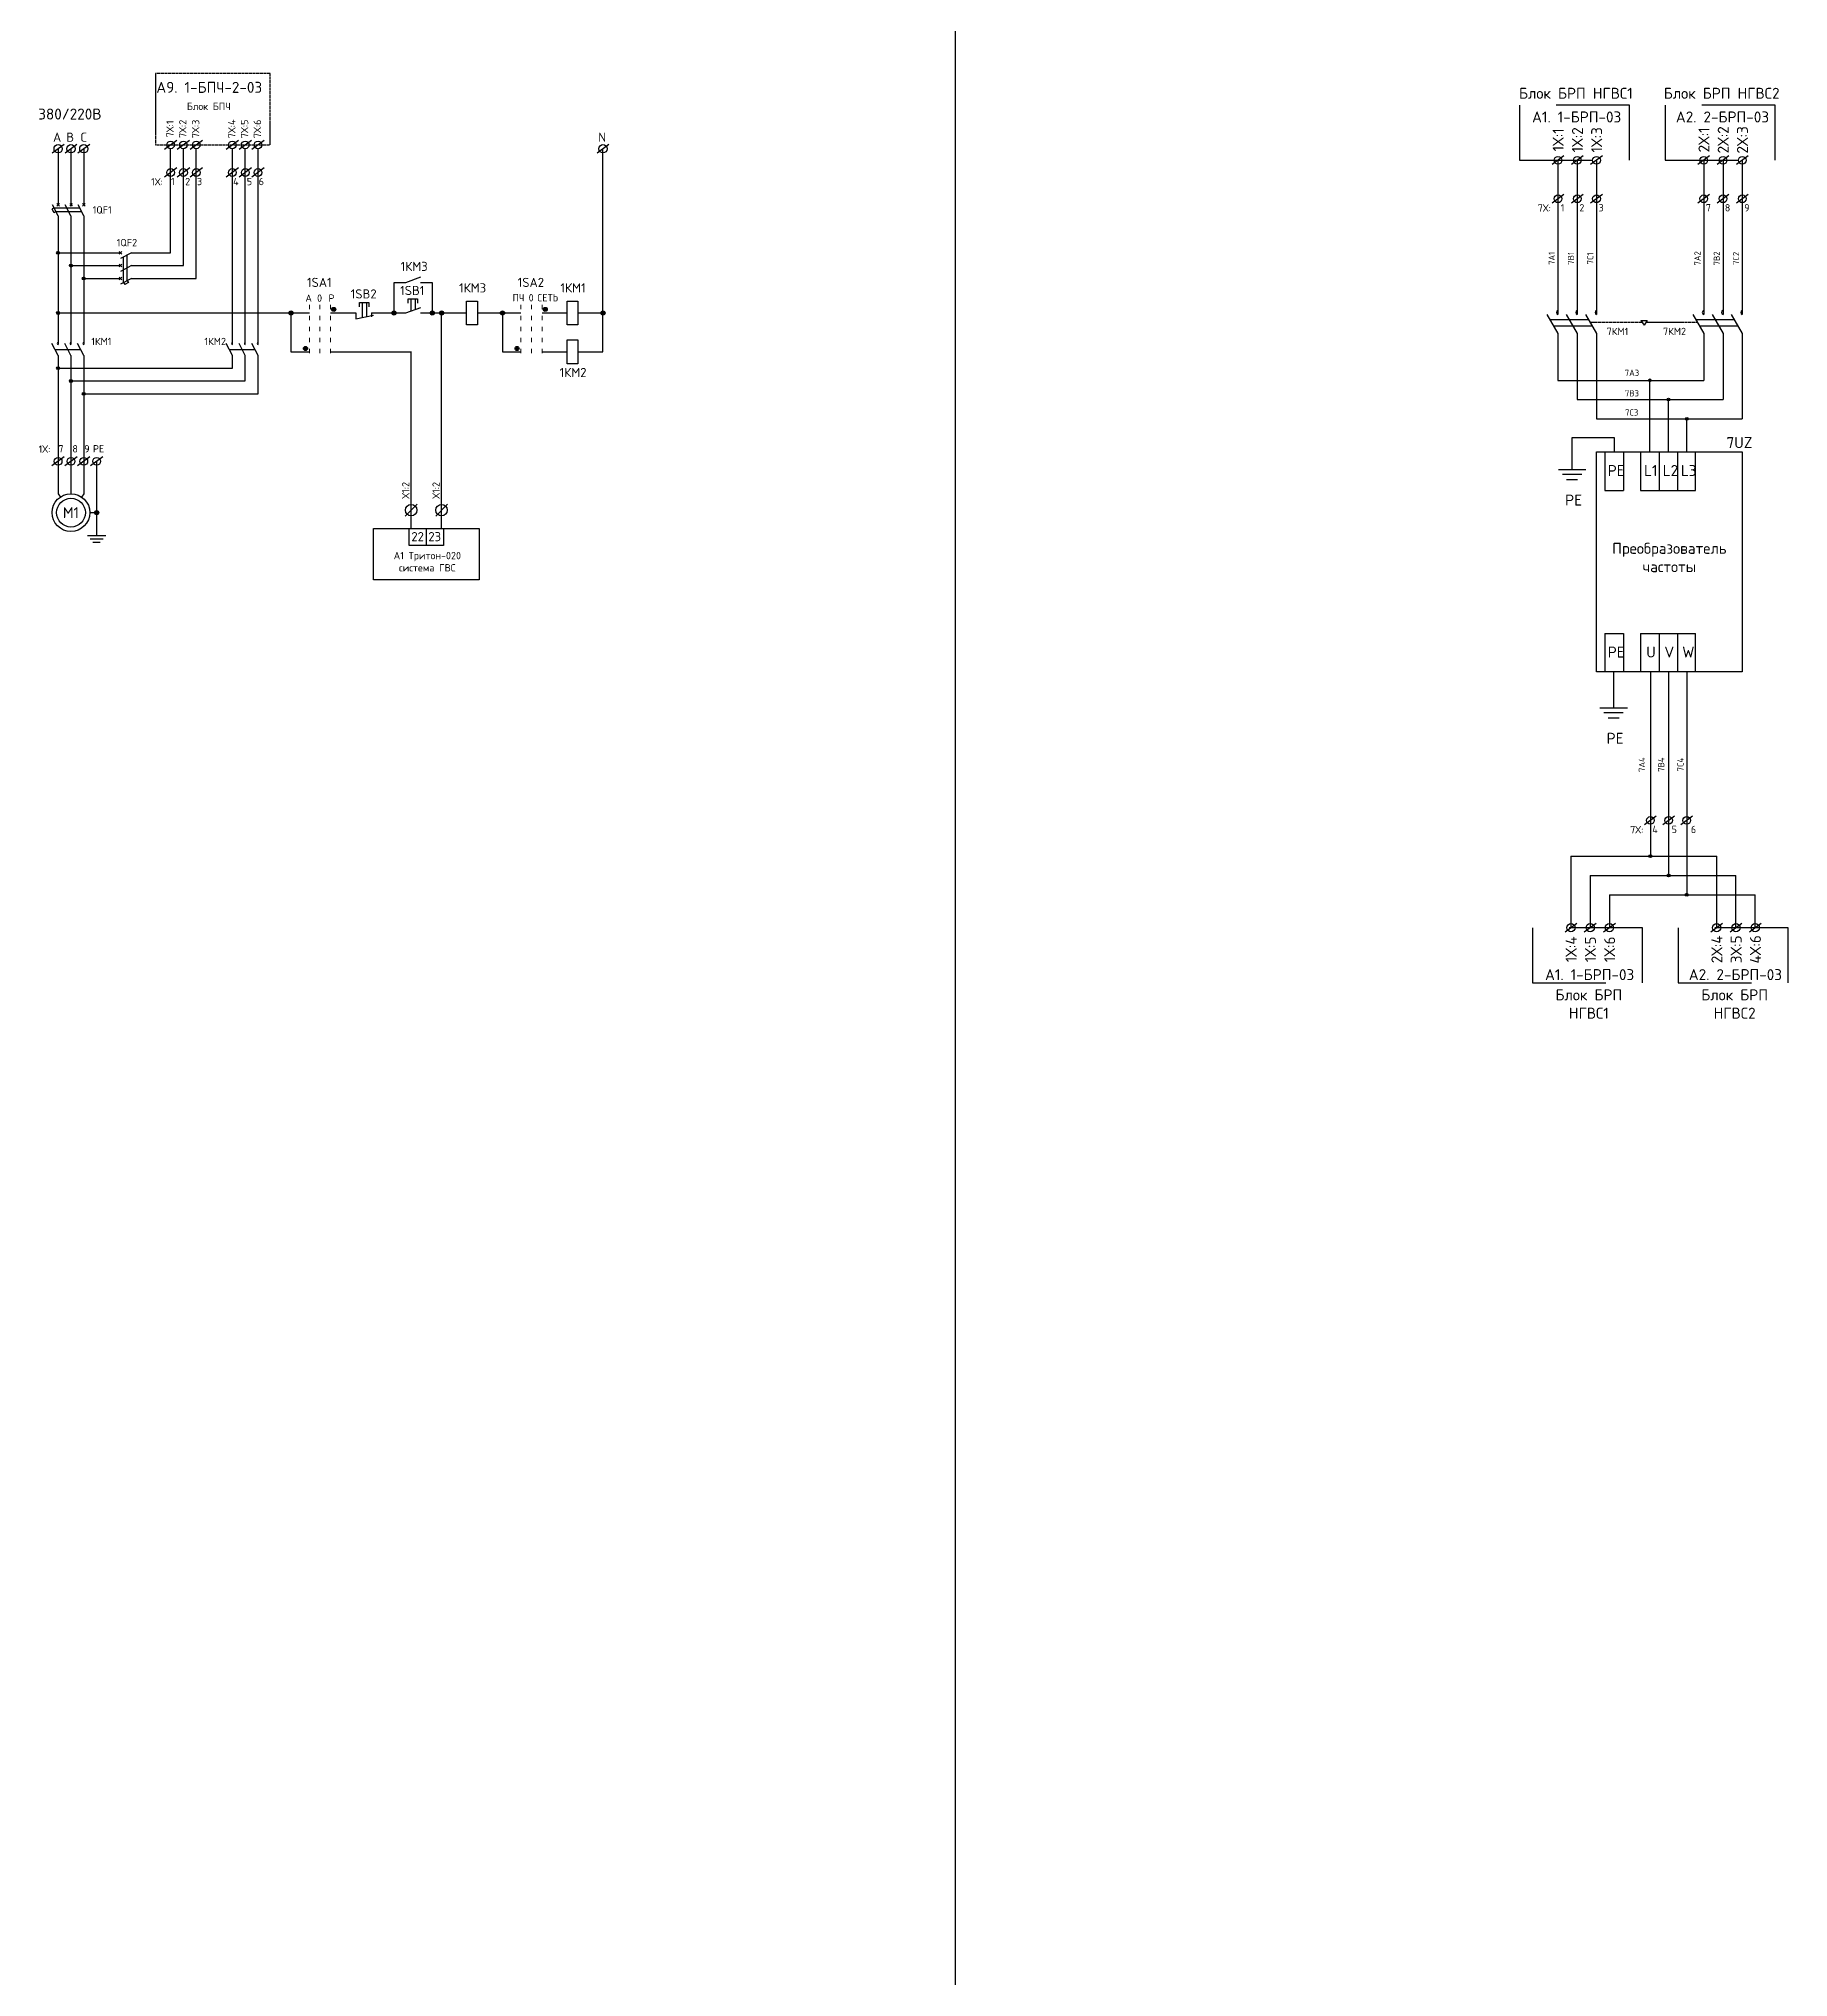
# Model space of a CAD drawing. Header units: millimetres. Extents: x 1606 to 7674, y 609 to 4159.
# Drawn here: x 7197 to 7674, y 2257 to 2785 of the extents above; entities that cross this region are included whole.
import ezdxf

# ---------------------------------------------------------------- set-up
doc = ezdxf.new("R2010")
doc.units = ezdxf.units.MM
for name, pattern in [('ACAD_ISO03W100', [30, 12, -18]), ('DASHED2', [0.375, 0.25, -0.125]), ('K5LT_BASIC', [0]), ('K5LT_DASHED', [6, 4, -2])]:
    doc.linetypes.add(name, pattern=pattern)
doc.layers.add('24VDC', color=7, linetype='Continuous')
doc.layers.add('Штамп', color=7, linetype='Continuous')

msp = doc.modelspace()

# ---------------------------------------------------------------- hatches: boundary and pattern name
h = msp.add_hatch(color=7)
h.dxf.hatch_style = 1
h.paths.add_polyline_path([(7276.69209, 2711.54049, 1), (7277.80895, 2711.54049, 1)])
h = msp.add_hatch(color=7)
h.dxf.hatch_style = 1
h.paths.add_polyline_path([(7334.37454, 2711.54049, 1), (7335.49139, 2711.54049, 1)])
h = msp.add_hatch(color=7)
h.dxf.hatch_style = 1
h.paths.add_polyline_path([(7265.04117, 2710.56652, 1), (7266.15802, 2710.56652, 1)])
h = msp.add_hatch(color=7)
h.dxf.hatch_style = 1
h.paths.add_polyline_path([(7293.13702, 2710.56652, 1), (7294.25388, 2710.56652, 1)])
h = msp.add_hatch(color=7)
h.dxf.hatch_style = 1
h.paths.add_polyline_path([(7303.57162, 2710.56652, 1), (7304.68847, 2710.56652, 1)])
h = msp.add_hatch(color=7)
h.dxf.hatch_style = 1
h.paths.add_polyline_path([(7306.10293, 2710.56652, 1), (7307.21979, 2710.56652, 1)])
h = msp.add_hatch(color=7)
h.dxf.hatch_style = 1
h.paths.add_polyline_path([(7322.72361, 2710.56652, 1), (7323.84047, 2710.56652, 1)])
h = msp.add_hatch(color=7)
h.dxf.hatch_style = 1
h.paths.add_polyline_path([(7350.11357, 2710.56652, 1), (7351.23043, 2710.56652, 1)])
h = msp.add_hatch(color=7)
h.dxf.hatch_style = 1
h.paths.add_polyline_path([(7269.00623, 2700.88756, 1), (7270.12309, 2700.88756, 1)])
h = msp.add_hatch(color=7)
h.dxf.hatch_style = 1
h.paths.add_polyline_path([(7326.68867, 2700.88756, 1), (7327.80553, 2700.88756, 1)])
at = {"layer": 'Штамп', "lineweight": 25}
for points in [[(7201.70182, 2726.98798, 1), (7202.50182, 2726.98798, 1)], [(7205.20182, 2723.48798, 1), (7206.00182, 2723.48798, 1)], [(7208.70182, 2719.98798, 1), (7209.50182, 2719.98798, 1)], [(7201.70182, 2710.56652, 1), (7202.50182, 2710.56652, 1)], [(7201.70182, 2695.52328, 1), (7202.50182, 2695.52328, 1)], [(7205.20182, 2692.02328, 1), (7206.00182, 2692.02328, 1)], [(7208.70182, 2688.52328, 1), (7209.50182, 2688.52328, 1)], [(7635.8981, 2562.4544, 1), (7636.6981, 2562.4544, 1)], [(7640.8481, 2557.2044, 1), (7641.6481, 2557.2044, 1)], [(7645.7981, 2551.9544, 1), (7646.5981, 2551.9544, 1)]]:
    msp.add_hatch(color=256, dxfattribs=at).paths.add_polyline_path(points)
at = {"layer": 'Штамп', "lineweight": 25, "ltscale": 100}
h = msp.add_hatch(color=256, dxfattribs=at)
h.paths.add_polyline_path([(7636.5231, 2692.2044, 1), (7635.7731, 2692.2044)])
h.paths.add_polyline_path([(7636.1481, 2692.2044), (7636.1481, 2691.8294, 0.414213562), (7636.5231, 2692.2044)])
h.paths.add_polyline_path([(7635.7731, 2692.2044, 0.414213562), (7636.1481, 2691.8294), (7636.1481, 2692.2044)])
h = msp.add_hatch(color=256, dxfattribs=at)
h.paths.add_polyline_path([(7640.8731, 2686.9544), (7641.6231, 2686.9544, 1)])
h.paths.add_polyline_path([(7641.6231, 2686.9544), (7641.2481, 2686.9544), (7641.2481, 2686.5794, 0.414213562)])
h.paths.add_polyline_path([(7641.2481, 2686.9544), (7640.8731, 2686.9544, 0.414213562), (7641.2481, 2686.5794)])
h = msp.add_hatch(color=256, dxfattribs=at)
h.paths.add_polyline_path([(7645.8231, 2681.7044), (7646.5731, 2681.7044, 1)])
h.paths.add_polyline_path([(7646.5731, 2681.7044), (7646.1981, 2681.7044), (7646.1981, 2681.3294, 0.414213562)])
h.paths.add_polyline_path([(7646.1981, 2681.7044), (7645.8231, 2681.7044, 0.414213562), (7646.1981, 2681.3294)])
h = msp.add_hatch(color=256, dxfattribs=at)
h.dxf.hatch_style = 1
h.paths.add_polyline_path([(7213.17585, 2656.12771, 0.414213562), (7212.60182, 2656.70173), (7212.60182, 2655.55369, 0.414213562)])
h.paths.add_polyline_path([(7212.60182, 2656.70173, 0.414213562), (7212.0278, 2656.12771), (7212.60182, 2656.12771)])
h.paths.add_polyline_path([(7212.60182, 2656.12771), (7212.0278, 2656.12771, 0.414213562), (7212.60182, 2655.55369)])

# ---------------------------------------------------------------- linework, layer by layer
at = {"color": 1}
for p, q in [((7293.69545, 2710.56652), (7293.69545, 2718.92449)), ((7293.69545, 2718.92449), (7296.89219, 2718.92449)), ((7296.89219, 2718.92449), (7301.00204, 2720.42459)), ((7300.89592, 2718.92449), (7304.13005, 2718.92449)), ((7304.13005, 2718.92449), (7304.13005, 2710.56652)), ((7284.32375, 2712.26501), (7284.32375, 2713.45974)), ((7284.32375, 2713.45974), (7286.84459, 2713.45974)), ((7284.99946, 2713.45974), (7284.99946, 2709.34701)), ((7286.16887, 2713.45974), (7286.16887, 2709.57581)), ((7286.84459, 2713.45974), (7286.84459, 2712.26501)), ((7296.89219, 2710.56652), (7301.00204, 2712.06662)), ((7297.58054, 2713.2044), (7297.58054, 2714.39914)), ((7297.58054, 2714.39914), (7300.10138, 2714.39914)), ((7298.25625, 2714.39914), (7298.25625, 2711.0644)), ((7299.42567, 2714.39914), (7299.42567, 2711.49124)), ((7300.10138, 2714.39914), (7300.10138, 2713.2044)), ((7265.59959, 2710.56652), (7265.59959, 2700.01089)), ((7276.36887, 2710.56652), (7283.25555, 2710.56652)), ((7283.25555, 2710.56652), (7283.25555, 2709.00582)), ((7283.25555, 2709.00582), (7288.13204, 2709.95991)), ((7287.51879, 2710.56652), (7287.51879, 2709.53702)), ((7287.51879, 2710.56652), (7296.89219, 2710.56652)), ((7300.89592, 2710.56652), (7306.66136, 2710.56652)), ((7306.66136, 2710.56652), (7313.49304, 2710.56652)), ((7316.45036, 2710.56652), (7328.30336, 2710.56652)), ((7323.28204, 2710.56652), (7323.28204, 2700.01089)), ((7334.05132, 2710.56652), (7340.883, 2710.56652)), ((7343.84032, 2710.56652), (7350.672, 2710.56652)), ((7265.59959, 2700.01089), (7270.62091, 2700.01089)), ((7276.36887, 2700.01089), (7298.37197, 2699.9743)), ((7323.28204, 2700.01089), (7328.30336, 2700.01089)), ((7334.05132, 2700.01089), (7340.883, 2700.01089)), ((7343.84032, 2700.01089), (7350.672, 2700.01089)), ((7299.98802, 2658.4201), (7296.76745, 2655.19952)), ((7308.27741, 2658.42586), (7305.05683, 2655.20528)), ((7302.51667, 2647.15419), (7302.51667, 2651.79525))]:
    msp.add_line(p, q, dxfattribs=at)
at = {"color": 7, "linetype": 'ACAD_ISO03W100', "lineweight": 15, "ltscale": 0.1}
for p, q in [((7270.62091, 2712.775), (7270.62091, 2698.92786)), ((7273.49489, 2712.775), (7273.49489, 2698.92786)), ((7276.36887, 2712.775), (7276.36887, 2698.92786)), ((7328.30336, 2712.775), (7328.30336, 2698.92786)), ((7331.17734, 2712.775), (7331.17734, 2698.92786)), ((7334.05132, 2712.775), (7334.05132, 2698.92786))]:
    msp.add_line(p, q, dxfattribs=at)
at = {"color": 1}
for points in [[(7313.49304, 2713.83316), (7316.45036, 2713.83316), (7316.45036, 2707.29989), (7313.49304, 2707.29989)], [(7340.883, 2713.83316), (7343.84032, 2713.83316), (7343.84032, 2707.29989), (7340.883, 2707.29989)], [(7340.883, 2703.27753), (7343.84032, 2703.27753), (7343.84032, 2696.74426), (7340.883, 2696.74426)], [(7288.09067, 2651.79525), (7316.94266, 2651.79525), (7316.94266, 2637.77079), (7288.09067, 2637.77079)], [(7297.85982, 2651.79525), (7307.17351, 2651.79525), (7307.17351, 2647.15419), (7297.85982, 2647.15419)]]:
    msp.add_lwpolyline(points, close=True, dxfattribs=at)
at = {"color": 7}
for centre in [(7277.25052, 2711.54049), (7334.93296, 2711.54049), (7265.59959, 2710.56652), (7293.69545, 2710.56652), (7304.13005, 2710.56652), (7306.66136, 2710.56652), (7323.28204, 2710.56652), (7350.672, 2710.56652), (7269.56466, 2700.88756), (7327.2471, 2700.88756)]:
    msp.add_circle(centre, 0.55843, dxfattribs=at)
at = {"color": 1}
for centre in [(7298.37197, 2656.79829), (7306.66136, 2656.80405)]:
    msp.add_circle(centre, 1.55377, dxfattribs=at)
at = {"layer": '24VDC'}
for p, q in [((7350.672, 2700.01089), (7350.672, 2755.33798)), ((7202.10182, 2710.56652), (7270.62091, 2710.56652)), ((7201.25264, 2700.61298), (7208.25264, 2700.61298)), ((7248.78737, 2700.61298), (7255.78737, 2700.61298)), ((7614.95393, 2667.89951), (7614.95393, 2676.62725)), ((7614.95393, 2676.62725), (7626.40048, 2676.62725)), ((7626.40048, 2676.62725), (7626.40048, 2672.7044))]:
    msp.add_line(p, q, dxfattribs=at)
at = {"layer": '24VDC', "color": 1}
for p, q in [((7306.66136, 2651.79525), (7306.66136, 2710.56652)), ((7298.37197, 2651.79525), (7298.37197, 2700.02468))]:
    msp.add_line(p, q, dxfattribs=at)
at = {"layer": '24VDC', "color": 4, "ltscale": 2}
msp.add_lwpolyline([(3093.50136, 4159.07542), (7446.68843, 4159.07542), (7446.68843, 608.90193), (3093.50136, 608.90193)], close=True, dxfattribs=at)
at = {"layer": '24VDC'}
for centre in [(7202.10182, 2702.23798), (7205.60182, 2702.23798), (7209.10182, 2702.23798), (7249.63655, 2702.23798), (7253.13655, 2702.23798), (7256.63655, 2702.23798)]:
    msp.add_arc(centre, 0.25, 90, 270, dxfattribs=at)
at = {"layer": 'Штамп', "linetype": 'DASHED2', "lineweight": 25, "ltscale": 0.25}
for p, q in [((7259.96382, 2775.82513), (7228.68516, 2775.82513)), ((7228.68516, 2775.82513), (7228.68516, 2756.38798)), ((7259.96382, 2756.38798), (7259.96382, 2775.82513)), ((7228.68516, 2756.38798), (7259.96382, 2756.38798))]:
    msp.add_line(p, q, dxfattribs=at)
at = {"layer": 'Штамп', "linetype": 'K5LT_DASHED', "lineweight": 25, "ltscale": 5}
for p, q in [((7630.5981, 2767.2044), (7600.5981, 2767.2044)), ((7600.5981, 2767.2044), (7600.5981, 2752.2044)), ((7630.5981, 2752.2044), (7630.5981, 2767.2044)), ((7670.3481, 2767.2044), (7640.3481, 2767.2044)), ((7640.3481, 2767.2044), (7640.3481, 2752.2044)), ((7670.3481, 2752.2044), (7670.3481, 2767.2044)), ((7600.5981, 2752.2044), (7630.5981, 2752.2044)), ((7640.3481, 2752.2044), (7670.3481, 2752.2044)), ((7634.13154, 2542.9544), (7604.13154, 2542.9544)), ((7604.13154, 2542.9544), (7604.13154, 2527.9544)), ((7634.13154, 2527.9544), (7634.13154, 2542.9544)), ((7673.88154, 2542.9544), (7643.88154, 2542.9544)), ((7643.88154, 2542.9544), (7643.88154, 2527.9544)), ((7673.88154, 2527.9544), (7673.88154, 2542.9544)), ((7604.13154, 2527.9544), (7634.13154, 2527.9544)), ((7643.88154, 2527.9544), (7673.88154, 2527.9544))]:
    msp.add_line(p, q, dxfattribs=at)
at = {"layer": 'Штамп', "lineweight": 25}
for p, q in [((7203.70482, 2756.52523), (7200.49882, 2754.15073)), ((7207.20482, 2756.52523), (7203.99882, 2754.15073)), ((7210.70482, 2756.52523), (7207.49882, 2754.15073)), ((7352.275, 2756.52523), (7349.069, 2754.15073)), ((7616.23454, 2544.14166), (7613.02854, 2541.76715)), ((7621.48454, 2544.14166), (7618.27854, 2541.76715)), ((7626.73454, 2544.14166), (7623.52854, 2541.76715)), ((7655.98454, 2544.14166), (7652.77854, 2541.76715)), ((7661.23454, 2544.14166), (7658.02854, 2541.76715)), ((7666.48454, 2544.14166), (7663.27854, 2541.76715))]:
    msp.add_line(p, q, dxfattribs=at)
at = {"layer": 'Штамп', "lineweight": 25, "ltscale": 100}
for p, q in [((7202.10182, 2755.33798), (7202.10182, 2740.03926)), ((7205.60182, 2755.33798), (7205.60182, 2740.03926)), ((7209.10182, 2755.33798), (7209.10182, 2740.03926)), ((7232.78757, 2726.98798), (7232.78757, 2755.33829)), ((7236.28757, 2723.48798), (7236.28757, 2755.33798)), ((7239.78757, 2719.98798), (7239.78757, 2755.33798)), ((7249.63655, 2701.98798), (7249.63655, 2755.33798)), ((7253.13655, 2701.98798), (7253.13655, 2755.33798)), ((7256.63655, 2701.98798), (7256.63655, 2755.33798)), ((7611.0981, 2752.2044), (7611.0981, 2710.13172)), ((7616.3481, 2752.2044), (7616.3481, 2710.13172)), ((7621.5981, 2752.2044), (7621.5981, 2710.13172)), ((7650.8481, 2752.2044), (7650.8481, 2710.13172)), ((7656.0981, 2752.2044), (7656.0981, 2710.13172)), ((7661.3481, 2752.2044), (7661.3481, 2710.13172)), ((7200.96865, 2739.20769), (7200.48064, 2738.8612)), ((7200.99848, 2737.87025), (7200.48064, 2738.8612)), ((7202.10182, 2737.03926), (7200.5341, 2740.03926)), ((7200.96865, 2739.20769), (7207.96865, 2739.20769)), ((7201.4865, 2738.21674), (7200.99848, 2737.87025)), ((7201.4865, 2738.21674), (7208.4865, 2738.21674)), ((7201.74827, 2740.39281), (7202.45538, 2739.68571)), ((7202.45538, 2740.39281), (7201.74827, 2739.68571)), ((7205.60182, 2737.03926), (7204.0341, 2740.03926)), ((7205.24827, 2740.39281), (7205.95538, 2739.68571)), ((7205.95538, 2740.39281), (7205.24827, 2739.68571)), ((7209.10182, 2737.03926), (7207.5341, 2740.03926)), ((7208.74827, 2740.39281), (7209.45538, 2739.68571)), ((7209.45538, 2740.39281), (7208.74827, 2739.68571)), ((7202.10182, 2737.03926), (7202.10182, 2701.98798)), ((7205.60182, 2737.03926), (7205.60182, 2701.98798)), ((7209.10182, 2737.03926), (7209.10182, 2701.98798)), ((7218.74827, 2726.63442), (7219.45538, 2727.34153)), ((7218.74827, 2727.34153), (7219.45538, 2726.63442)), ((7202.10182, 2726.98798), (7219.10182, 2726.98798)), ((7205.60182, 2723.48798), (7219.10182, 2723.48798)), ((7218.74827, 2723.13442), (7219.45538, 2723.84153)), ((7218.74827, 2723.84153), (7219.45538, 2723.13442)), ((7222.10182, 2726.98798), (7219.10182, 2725.42025)), ((7222.10182, 2723.48798), (7219.10182, 2721.92025)), ((7219.93339, 2718.85481), (7219.93339, 2725.85481)), ((7220.92434, 2719.37266), (7220.92434, 2726.37266)), ((7222.10182, 2726.98798), (7232.78757, 2726.98798)), ((7222.10182, 2723.48798), (7236.28757, 2723.48798)), ((7209.10182, 2719.98798), (7219.10182, 2719.98798)), ((7218.74827, 2719.63442), (7219.45538, 2720.34153)), ((7218.74827, 2720.34153), (7219.45538, 2719.63442)), ((7222.10182, 2719.98798), (7219.10182, 2718.42025)), ((7219.93339, 2718.85481), (7220.27988, 2718.36679)), ((7221.27083, 2718.88464), (7220.27988, 2718.36679)), ((7220.92434, 2719.37266), (7221.27083, 2718.88464)), ((7222.10182, 2719.98798), (7239.78757, 2719.98798)), ((7608.0981, 2710.15056), (7611.0981, 2704.9544)), ((7608.87888, 2708.79821), (7619.37888, 2708.79821)), ((7609.86755, 2707.08578), (7620.36755, 2707.08578)), ((7613.3481, 2710.15056), (7616.3481, 2704.9544)), ((7618.5981, 2710.15056), (7621.5981, 2704.9544)), ((7633.65685, 2708.51397), (7635.45685, 2708.51397)), ((7633.65685, 2708.51397), (7634.55685, 2707.2081)), ((7635.45685, 2708.51397), (7634.55685, 2707.2081)), ((7647.8481, 2710.15056), (7650.8481, 2704.9544)), ((7648.62888, 2708.79821), (7659.12888, 2708.79821)), ((7649.61755, 2707.08578), (7660.11755, 2707.08578)), ((7653.0981, 2710.15056), (7656.0981, 2704.9544)), ((7658.3481, 2710.15056), (7661.3481, 2704.9544)), ((7202.10182, 2698.98798), (7200.40346, 2702.23798)), ((7205.60182, 2698.98798), (7203.90346, 2702.23798)), ((7209.10182, 2698.98798), (7207.40346, 2702.23798)), ((7249.63655, 2698.98798), (7247.93819, 2702.23798)), ((7253.13655, 2698.98798), (7251.43819, 2702.23798)), ((7256.63655, 2698.98798), (7254.93819, 2702.23798)), ((7611.0981, 2704.9544), (7611.0981, 2692.2044)), ((7616.3481, 2704.9544), (7616.3481, 2686.9544)), ((7621.5981, 2704.9544), (7621.5981, 2681.7044)), ((7650.8481, 2704.9544), (7650.8481, 2692.2044)), ((7656.0981, 2704.9544), (7656.0981, 2686.9544)), ((7661.3481, 2704.9544), (7661.3481, 2681.7044)), ((7202.10182, 2698.98798), (7202.10182, 2661.2711)), ((7205.60182, 2698.98798), (7205.60182, 2661.2711)), ((7209.10182, 2698.98798), (7209.10182, 2661.2711)), ((7249.63655, 2695.52328), (7249.63655, 2698.98798)), ((7253.13655, 2692.02328), (7253.13655, 2698.98798)), ((7256.63655, 2688.52328), (7256.63655, 2698.98798)), ((7202.10182, 2695.52328), (7249.63655, 2695.52328)), ((7205.60182, 2692.02328), (7253.13655, 2692.02328)), ((7611.0981, 2692.2044), (7650.8481, 2692.2044)), ((7636.1481, 2672.7044), (7636.1481, 2692.2044)), ((7209.10182, 2688.52328), (7256.63655, 2688.52328)), ((7616.3481, 2686.9544), (7656.0981, 2686.9544)), ((7641.2481, 2672.7044), (7641.2481, 2686.9544)), ((7621.5981, 2681.7044), (7661.3481, 2681.7044)), ((7646.1981, 2672.7044), (7646.1981, 2681.7044)), ((7212.60182, 2670.13008), (7212.60182, 2649.85872)), ((7621.5981, 2672.7044), (7661.3481, 2672.7044)), ((7621.5981, 2612.7044), (7621.5981, 2672.7044)), ((7623.85048, 2672.7044), (7623.85048, 2662.2044)), ((7628.95048, 2672.7044), (7628.95048, 2662.2044)), ((7633.5981, 2672.7044), (7633.5981, 2662.2044)), ((7638.6981, 2672.7044), (7638.6981, 2662.2044)), ((7643.6481, 2672.7044), (7643.6481, 2662.2044)), ((7648.5981, 2662.2044), (7648.5981, 2672.7044)), ((7661.3481, 2672.7044), (7661.3481, 2612.7044)), ((7611.20393, 2667.89951), (7618.70393, 2667.89951)), ((7612.32893, 2666.62398), (7617.57893, 2666.62398)), ((7613.45393, 2665.16626), (7616.45393, 2665.16626)), ((7202.10182, 2661.2711), (7202.70823, 2660.37995)), ((7209.10182, 2661.2711), (7208.49541, 2660.37995)), ((7623.85048, 2662.2044), (7628.95048, 2662.2044)), ((7633.5981, 2662.2044), (7648.5981, 2662.2044)), ((7210.74521, 2656.12771), (7212.60182, 2656.12771)), ((7210.10182, 2649.85872), (7215.10182, 2649.85872)), ((7210.85182, 2649.00837), (7214.35182, 2649.00837)), ((7211.60182, 2648.03655), (7213.60182, 2648.03655)), ((7623.85048, 2623.2044), (7623.85048, 2612.7044)), ((7623.85048, 2623.2044), (7628.95048, 2623.2044)), ((7628.95048, 2623.2044), (7628.95048, 2612.7044)), ((7633.5981, 2623.2044), (7633.5981, 2612.7044)), ((7633.5981, 2623.2044), (7648.5981, 2623.2044)), ((7638.6981, 2623.2044), (7638.6981, 2612.7044)), ((7643.6481, 2623.2044), (7643.6481, 2612.7044)), ((7648.5981, 2612.7044), (7648.5981, 2623.2044)), ((7661.3481, 2612.7044), (7621.5981, 2612.7044)), ((7626.26547, 2612.7044), (7626.26547, 2602.93728)), ((7636.2981, 2612.7044), (7636.2981, 2562.4544)), ((7641.2481, 2612.7044), (7641.2481, 2557.2044)), ((7646.1981, 2612.7044), (7646.1981, 2551.9544)), ((7622.51547, 2602.93728), (7630.01547, 2602.93728)), ((7623.64047, 2601.66175), (7628.89047, 2601.66175)), ((7624.76547, 2600.20403), (7627.76547, 2600.20403)), ((7614.63154, 2562.4544), (7654.38154, 2562.4544)), ((7614.63154, 2562.4544), (7614.63154, 2542.9544)), ((7654.38154, 2542.9544), (7654.38154, 2562.4544)), ((7619.88154, 2557.2044), (7659.63154, 2557.2044)), ((7619.88154, 2557.2044), (7619.88154, 2542.9544)), ((7659.63154, 2542.9544), (7659.63154, 2557.2044)), ((7625.13154, 2551.9544), (7664.88154, 2551.9544)), ((7625.13154, 2551.9544), (7625.13154, 2542.9544)), ((7664.88154, 2542.9544), (7664.88154, 2551.9544))]:
    msp.add_line(p, q, dxfattribs=at)
at = {"layer": 'Штамп', "color": 3, "lineweight": 25}
for p, q in [((7234.44838, 2757.63715), (7231.07516, 2755.1388)), ((7237.94838, 2757.63715), (7234.57516, 2755.1388)), ((7241.44838, 2757.63715), (7238.07516, 2755.1388)), ((7251.29736, 2757.63715), (7247.92414, 2755.1388)), ((7254.79736, 2757.63715), (7251.42414, 2755.1388)), ((7258.29736, 2757.63715), (7254.92414, 2755.1388)), ((7234.47418, 2750.11782), (7231.10096, 2747.61947)), ((7237.97418, 2750.11782), (7234.60096, 2747.61947)), ((7241.47418, 2750.11782), (7238.10096, 2747.61947)), ((7251.32316, 2750.11782), (7247.94994, 2747.61947)), ((7254.82316, 2750.11782), (7251.44994, 2747.61947)), ((7258.32316, 2750.11782), (7254.94994, 2747.61947)), ((7203.78843, 2671.37925), (7200.41521, 2668.8809)), ((7207.28843, 2671.37925), (7203.91521, 2668.8809)), ((7210.78843, 2671.37925), (7207.41521, 2668.8809)), ((7214.28843, 2671.37925), (7210.91521, 2668.8809))]:
    msp.add_line(p, q, dxfattribs=at)
at = {"layer": 'Штамп', "color": 7, "lineweight": 25}
for p, q in [((7612.7011, 2753.39166), (7609.4951, 2751.01715)), ((7617.9511, 2753.39166), (7614.7451, 2751.01715)), ((7623.2011, 2753.39166), (7619.9951, 2751.01715)), ((7652.4511, 2753.39166), (7649.2451, 2751.01715)), ((7657.7011, 2753.39166), (7654.4951, 2751.01715)), ((7662.9511, 2753.39166), (7659.7451, 2751.01715)), ((7612.7011, 2742.89166), (7609.4951, 2740.51715)), ((7617.9511, 2742.89166), (7614.7451, 2740.51715)), ((7623.2011, 2742.89166), (7619.9951, 2740.51715)), ((7652.4511, 2742.89166), (7649.2451, 2740.51715)), ((7657.7011, 2742.89166), (7654.4951, 2740.51715)), ((7662.9511, 2742.89166), (7659.7451, 2740.51715)), ((7637.9011, 2573.39166), (7634.6951, 2571.01715)), ((7642.8511, 2573.39166), (7639.6451, 2571.01715)), ((7647.8011, 2573.39166), (7644.5951, 2571.01715))]:
    msp.add_line(p, q, dxfattribs=at)
at = {"layer": 'Штамп', "linetype": 'DASHED2', "lineweight": 25, "ltscale": 0.1}
for p, q in [((7619.80689, 2708.05687), (7633.97543, 2708.05172)), ((7635.14903, 2708.06734), (7649.0527, 2708.06414))]:
    msp.add_line(p, q, dxfattribs=at)
at = {"layer": 'Штамп', "lineweight": 25}
for centre, radius in [((7202.10182, 2755.33798), 1.125), ((7205.60182, 2755.33798), 1.125), ((7209.10182, 2755.33798), 1.125), ((7350.672, 2755.33798), 1.125), ((7202.10182, 2726.98798), 0.4), ((7205.60182, 2723.48798), 0.4), ((7209.10182, 2719.98798), 0.4), ((7202.10182, 2710.56652), 0.4), ((7202.10182, 2695.52328), 0.4), ((7205.60182, 2692.02328), 0.4), ((7636.1481, 2692.2044), 0.375), ((7209.10182, 2688.52328), 0.4), ((7641.2481, 2686.9544), 0.375), ((7646.1981, 2681.7044), 0.375), ((7205.60182, 2656.12771), 3.92698), ((7636.2981, 2562.4544), 0.4), ((7641.2481, 2557.2044), 0.4), ((7646.1981, 2551.9544), 0.4), ((7614.63154, 2542.9544), 1.125), ((7619.88154, 2542.9544), 1.125), ((7625.13154, 2542.9544), 1.125), ((7654.38154, 2542.9544), 1.125), ((7659.63154, 2542.9544), 1.125), ((7664.88154, 2542.9544), 1.125)]:
    msp.add_circle(centre, radius, dxfattribs=at)
at = {"layer": 'Штамп', "color": 3, "lineweight": 25}
for centre in [(7232.76177, 2756.38798), (7236.26177, 2756.38798), (7239.76177, 2756.38798), (7249.61075, 2756.38798), (7253.11075, 2756.38798), (7256.61075, 2756.38798), (7232.78757, 2748.86865), (7236.28757, 2748.86865), (7239.78757, 2748.86865), (7249.63655, 2748.86865), (7253.13655, 2748.86865), (7256.63655, 2748.86865), (7202.10182, 2670.13008), (7205.60182, 2670.13008), (7209.10182, 2670.13008), (7212.60182, 2670.13008)]:
    msp.add_circle(centre, 1.05, dxfattribs=at)
at = {"layer": 'Штамп', "color": 7, "lineweight": 25}
for centre in [(7611.0981, 2752.2044), (7616.3481, 2752.2044), (7621.5981, 2752.2044), (7650.8481, 2752.2044), (7656.0981, 2752.2044), (7661.3481, 2752.2044), (7611.0981, 2741.7044), (7616.3481, 2741.7044), (7621.5981, 2741.7044), (7650.8481, 2741.7044), (7656.0981, 2741.7044), (7661.3481, 2741.7044), (7636.2981, 2572.2044), (7641.2481, 2572.2044), (7646.1981, 2572.2044)]:
    msp.add_circle(centre, 1.05, dxfattribs=at)
at = {"layer": 'Штамп', "lineweight": 25, "ltscale": 100}
for centre, radius in [((7205.60182, 2656.12771), 5.14339), ((7212.60182, 2656.12771), 0.57402)]:
    msp.add_circle(centre, radius, dxfattribs=at)
for centre in [(7611.32352, 2710.7153), (7616.57352, 2710.7153), (7621.82352, 2710.7153), (7651.07352, 2710.7153), (7656.32352, 2710.7153), (7661.57352, 2710.7153)]:
    msp.add_arc(centre, 0.6256, 111.1201252, 248.8798748, dxfattribs=at)

# ---------------------------------------------------------------- texts
at = {"layer": '24VDC', "color": 7, "attachment_point": 2}
for s, insert, char_height, width in [('{\\fISOCPEUR|b0|i0|c0|p34;1\\fISOCPEUR|b0|i0|c204|p34;КМ\\fISOCPEUR|b0|i0|c0|p34;3}', (7299.17919, 2724.52156), 2.5, 46.5140046), ('{\\fISOCPEUR|b0|i0|c0|p34;1S\\fISOCPEUR|b0|i0|c204|p34;А\\fISOCPEUR|b0|i0|c0|p34;1}', (7273.32492, 2720.16068), 2.5, 46.5140046), ('{\\fISOCPEUR|b0|i0|c0|p34;1SB2}', (7285.42218, 2717.02042), 2.5, 46.5140046), ('{\\fISOCPEUR|b0|i0|c0|p34;1SB1}', (7298.67898, 2717.95982), 2.5, 46.5140046), ('{\\fISOCPEUR|b0|i0|c0|p34;1\\fISOCPEUR|b0|i0|c204|p34;КМ\\fISOCPEUR|b0|i0|c0|p34;3}', (7315.12577, 2718.66098), 2.5, 46.5140046), ('{\\fISOCPEUR|b0|i0|c0|p34;1S\\fISOCPEUR|b0|i0|c204|p34;А\\fISOCPEUR|b0|i0|c0|p34;2}', (7331.00737, 2720.16068), 2.5, 46.5140046), ('{\\fISOCPEUR|b0|i0|c0|p34;1\\fISOCPEUR|b0|i0|c204|p34;КМ\\fISOCPEUR|b0|i0|c0|p34;1}', (7342.51573, 2718.66098), 2.5, 46.5140046), ('{\\fISOCPEUR|b0|i0|c204|p34;А}', (7270.41957, 2715.61815), 2, 46.5140046), ('{\\fISOCPEUR|b0|i0|c204|p34;0}', (7273.40465, 2715.61815), 2, 46.5140046), ('{\\fISOCPEUR|b0|i0|c204|p34;Р}', (7276.66458, 2715.61815), 2, 46.5140046), ('{\\fISOCPEUR|b0|i0|c204|p34;ПЧ}', (7327.63157, 2715.72428), 2, 46.5140046), ('{\\fISOCPEUR|b0|i0|c204|p34;0}', (7331.08709, 2715.72428), 2, 46.5140046), ('{\\fISOCPEUR|b0|i0|c204|p34;СЕТЬ}', (7335.61765, 2715.72428), 2, 46.5140046), ('{\\fISOCPEUR|b0|i0|c0|p34;1\\fISOCPEUR|b0|i0|c204|p34;КМ\\fISOCPEUR|b0|i0|c0|p34;2}', (7342.51573, 2695.58801), 2.5, 46.5140046), ('{\\fISOCPEUR|b0|i0|c0|p34;22}', (7300.1328, 2650.8305), 2.5, 46.5140046), ('{\\fISOCPEUR|b0|i0|c0|p34;23}', (7304.78965, 2650.8305), 2.5, 46.5140046), ('{\\fISOCPEUR|b0|i0|c204|p34;А1\\fISOCPEUR|b0|i0|c0|p34; \\fISOCPEUR|b0|i0|c204|p34;Тритон\\fISOCPEUR|b0|i0|c0|p34;-\\fISOCPEUR|b0|i0|c204|p34;020\\fISOCPEUR|b0|i0|c0|p34;\\P\\fISOCPEUR|b0|i0|c204|p34;система ГВС}', (7302.77724, 2645.41647), 2, 63.2346688)]:
    msp.add_mtext(s, dxfattribs=dict(at, insert=insert, char_height=char_height, width=width))
at = {"layer": '24VDC', "color": 7, "char_height": 2, "width": 46.5140046, "attachment_point": 2, "rotation": 90}
for insert in [(7295.88236, 2662.21297), (7304.16598, 2662.21297)]:
    msp.add_mtext('{\\fISOCPEUR|b0|i0|c204|p34;Х\\fISOCPEUR|b0|i0|c0|p34;1\\fISOCPEUR|b0|i0|c204|p34;:\\fISOCPEUR|b0|i0|c0|p34;2}', dxfattribs=dict(at, insert=insert))
at = {"layer": 'Штамп', "color": 7, "lineweight": 30, "char_height": 3, "width": 91.7578409, "attachment_point": 5}
for s, insert in [('{\\fISOCPEUR|b0|i0|c204|p34;А9. 1-БПЧ-2-03}', (7243.30807, 2772.09086)), ('{\\fISOCPEUR|b1|i0|c204|p34;А1. 1-БРП-03 }', (7616.18819, 2764.01372)), ('{\\fISOCPEUR|b1|i0|c204|p34;\\Q0;А2. 2-БРП-03}', (7655.93819, 2764.01372)), ('{\\fISOCPEUR|b0|i0|c204|p34;А1. 1-БРП-03 }', (7619.72163, 2530.15658)), ('{\\fISOCPEUR|b0|i0|c204|p34;А2. 2-БРП-03}', (7659.47163, 2530.15658))]:
    msp.add_mtext(s, dxfattribs=dict(at, insert=insert))
at = {"layer": 'Штамп', "lineweight": 30}
for s, insert, char_height, width, attachment_point in [('{\\fISOCPEUR|b0|i0|c204|p34;Блок БРП НГВС1}', (7615.9777, 2770.47168), 3, 42.1090249, 5), ('{\\fISOCPEUR|b0|i0|c204|p34;Блок БРП НГВС2}', (7655.7277, 2770.47168), 3, 42.6258692, 5), ('{\\fISOCPEUR|b0|i0|c204|p34;380/220В}', (7205.2971, 2766.30829), 3, 46.6409644, 2), ('{\\fISOCPEUR|b0|i0|c204|p34;Блок БПЧ}', (7243.18125, 2766.9114), 2, 23.9724309, 5), ('{\\fISOCPEUR|b0|i0|c204|p34;1Х:}', (7229.07373, 2746.33932), 2, 3.8524004, 5), ('{\\fISOCPEUR|b0|i0|c204|p34;1}', (7233.39563, 2746.41081), 2, 3.8524004, 5), ('{\\fISOCPEUR|b0|i0|c204|p34;2}', (7237.42267, 2746.41081), 2, 3.8524004, 5), ('{\\fISOCPEUR|b0|i0|c204|p34;3}', (7240.6554, 2746.41081), 2, 3.8524004, 5), ('{\\fISOCPEUR|b0|i0|c204|p34;4}', (7250.57433, 2746.41081), 2, 3.8524004, 5), ('{\\fISOCPEUR|b0|i0|c204|p34;5}', (7254.27165, 2746.41081), 2, 3.8524004, 5), ('{\\fISOCPEUR|b0|i0|c204|p34;6}', (7257.50439, 2746.41081), 2, 3.8524004, 5), ('{\\fISOCPEUR|b0|i0|c0|p34;1QF1}', (7211.51654, 2738.6641), 2, 3.8524004, 4), ('{\\fISOCPEUR|b0|i0|c204|p34;7Х:}', (7607.38426, 2739.17508), 2, 3.8524004, 5), ('{\\fISOCPEUR|b0|i0|c204|p34;1}', (7612.34916, 2739.24656), 2, 3.8524004, 5), ('{\\fISOCPEUR|b0|i0|c204|p34;2}', (7617.59916, 2739.24656), 2, 3.8524004, 5), ('{\\fISOCPEUR|b0|i0|c204|p34;3}', (7622.84916, 2739.24656), 2, 3.8524004, 5), ('{\\fISOCPEUR|b0|i0|c0|p34;7}', (7652.09916, 2739.24656), 2, 3.8524004, 5), ('{\\fISOCPEUR|b0|i0|c0|p34;8}', (7657.34916, 2739.24656), 2, 3.8524004, 5), ('{\\fISOCPEUR|b0|i0|c0|p34;9}', (7662.59916, 2739.24656), 2, 3.8524004, 5), ('{\\fISOCPEUR|b0|i0|c0|p34;1QF\\fISOCPEUR|b0|i0|c204|p34;2}', (7218.08651, 2729.75389), 2, 3.8524004, 4), ('{\\fISOCPEUR|b0|i0|c204|p34;7КМ1}', (7624.36835, 2705.53114), 2, 3.8524004, 4), ('{\\fISOCPEUR|b0|i0|c204|p34;7КМ2}', (7639.7352, 2705.53114), 2, 3.8524004, 4), ('{\\fISOCPEUR|b0|i0|c204|p34;1КМ1}', (7211.13965, 2702.80066), 2, 3.8524004, 4), ('{\\fISOCPEUR|b0|i0|c204|p34;1КМ2}', (7242.00058, 2702.80066), 2, 3.6528811, 4), ('{\\fISOCPEUR|b0|i0|c204|p34;7А3}', (7631.26963, 2694.24299), 1.7, 3.8524004, 5), ('{\\fISOCPEUR|b0|i0|c204|p34;7B3}', (7631.26963, 2688.67105), 1.7, 3.8524004, 5), ('{\\fISOCPEUR|b0|i0|c204|p34;7C3}', (7631.19463, 2683.44466), 1.7, 3.8524004, 5), ('{\\fISOCPEUR|b0|i0|c204|p34;1Х:}', (7198.38798, 2673.46132), 2, 3.8524004, 5), ('{\\fISOCPEUR|b0|i0|c204|p34;7}', (7202.8727, 2673.5328), 2, 3.8524004, 5), ('{\\fISOCPEUR|b0|i0|c204|p34;8}', (7206.73692, 2673.5328), 2, 3.8524004, 5), ('{\\fISOCPEUR|b0|i0|c204|p34;9}', (7209.96966, 2673.5328), 2, 3.8524004, 5), ('{\\fISOCPEUR|b0|i0|c0|p34;PE}', (7213.14244, 2673.5328), 2, 3.8524004, 5), ('{\\fISOCPEUR|b0|i0|c204|p34;7UZ}', (7660.58935, 2675.2247), 3, 5.7786006, 5), ('{\\fISOCPEUR|b0|i0|c0|p34;PE}', (7624.6598, 2667.62065), 3, 4.9054241, 4), ('{\\fISOCPEUR|b0|i0|c204|p34;L1}', (7634.56395, 2667.62065), 3, 4.9054241, 4), ('{\\fISOCPEUR|b0|i0|c204|p34;L\\fISOCPEUR|b0|i0|c0|p34;2}', (7639.66395, 2667.62065), 3, 4.9054241, 4), ('{\\fISOCPEUR|b0|i0|c204|p34;L\\fISOCPEUR|b0|i0|c0|p34;3}', (7644.61395, 2667.62065), 3, 4.9054241, 4), ('{\\fISOCPEUR|b0|i0|c204|p34;РЕ}', (7615.35998, 2659.56854), 3, 4.9054241, 5), ('{\\fISOCPEUR|b0|i0|c204|p34;M1}', (7205.59666, 2656.12771), 3, 3.8524004, 5), ('{\\fISOCPEUR|b0|i0|c204|p34;Преобразователь\\Pчастоты}', (7641.4731, 2643.89447), 3, 39.75, 5), ('{\\fISOCPEUR|b0|i0|c0|p34;PE}', (7624.6598, 2618.12065), 3, 4.9054241, 4), ('{\\fISOCPEUR|b0|i0|c0|p34;U}', (7635.17025, 2618.12065), 3, 4.9054241, 4), ('{\\fISOCPEUR|b0|i0|c0|p34;V}', (7640.09552, 2618.12065), 3, 4.9054241, 4), ('{\\fISOCPEUR|b0|i0|c0|p34;W}', (7644.97062, 2618.12065), 3, 4.9054241, 4), ('{\\fISOCPEUR|b0|i0|c204|p34;РЕ}', (7626.67152, 2594.60631), 3, 4.9054241, 5), ('{\\fISOCPEUR|b0|i0|c204|p34;7Х:}', (7632.58426, 2569.67508), 2, 3.8524004, 5), ('{\\fISOCPEUR|b0|i0|c0|p34;4}', (7637.54916, 2569.74656), 2, 3.8524004, 5), ('{\\fISOCPEUR|b0|i0|c0|p34;5}', (7642.79916, 2569.74656), 2, 3.8524004, 5), ('{\\fISOCPEUR|b0|i0|c0|p34;6}', (7648.04916, 2569.74656), 2, 3.8524004, 5), ('{\\fISOCPEUR|b0|i0|c204|p34;Блок БРП НГВС1}', (7619.51113, 2522.14655), 3, 28.6703468, 5), ('{\\fISOCPEUR|b0|i0|c204|p34;Блок БРП НГВС2}', (7659.26113, 2522.14655), 3, 28.6703468, 5)]:
    msp.add_mtext(s, dxfattribs=dict(at, insert=insert, char_height=char_height, width=width, attachment_point=attachment_point))
at = {"layer": 'Штамп', "color": 7, "linetype": 'K5LT_BASIC', "lineweight": 25, "char_height": 2.5, "width": 10.3833333, "attachment_point": 3}
for s, insert in [('{\\fISOCPEUR|b0|i0|c204|p34;A}', (7202.96033, 2759.74965)), ('{\\fISOCPEUR|b0|i0|c0|p34;B}', (7206.46033, 2759.74965)), ('{\\fISOCPEUR|b0|i0|c0|p34;C}', (7209.96033, 2759.74965)), ('{\\fISOCPEUR|b0|i0|c0|p34;N}', (7351.53051, 2759.74965))]:
    msp.add_mtext(s, dxfattribs=dict(at, insert=insert))
at = {"layer": 'Штамп', "lineweight": 30, "attachment_point": 5, "rotation": 90}
for s, insert, char_height, width in [('{\\fISOCPEUR|b0|i0|c204|p34;7Х:1}', (7232.62179, 2760.77728), 2, 3.8524004), ('{\\fISOCPEUR|b0|i0|c204|p34;7Х:2}', (7236.09017, 2760.77728), 2, 3.8524004), ('{\\fISOCPEUR|b0|i0|c204|p34;7Х:3}', (7239.59017, 2760.77728), 2, 3.8524004), ('{\\fISOCPEUR|b0|i0|c204|p34;7Х:4}', (7249.47077, 2760.77728), 2, 3.8524004), ('{\\fISOCPEUR|b0|i0|c204|p34;7Х:5}', (7252.93915, 2760.77728), 2, 3.8524004), ('{\\fISOCPEUR|b0|i0|c204|p34;7Х:6}', (7256.43915, 2760.77728), 2, 3.8524004), ('{\\fISOCPEUR|b0|i0|c204|p34;1Х:1}', (7611.15015, 2757.77808), 3, 5.7786006), ('{\\fISOCPEUR|b0|i0|c204|p34;1Х:2}', (7616.40015, 2757.77808), 3, 5.7786006), ('\\pxt1;{\\fISOCPEUR|b0|i0|c204|p34;1Х:3}', (7621.65015, 2757.77808), 3, 5.7786006), ('{\\fISOCPEUR|b0|i0|c204|p34;2Х:1}', (7650.90015, 2757.77808), 3, 5.7786006), ('{\\fISOCPEUR|b0|i0|c204|p34;2Х:2}', (7656.15015, 2757.77808), 3, 5.7786006), ('\\pxt1;{\\fISOCPEUR|b0|i0|c204|p34;2Х:3}', (7661.40015, 2757.77808), 3, 5.7786006), ('{\\fISOCPEUR|b0|i0|c204|p34;7A1}', (7609.3899, 2725.46325), 1.7, 3.8524004), ('{\\fISOCPEUR|b0|i0|c204|p34;7\\fISOCPEUR|b0|i0|c0|p34;B\\fISOCPEUR|b0|i0|c204|p34;1}', (7614.6399, 2725.46325), 1.7, 3.8524004), ('{\\fISOCPEUR|b0|i0|c204|p34;7\\fISOCPEUR|b0|i0|c0|p34;C\\fISOCPEUR|b0|i0|c204|p34;1}', (7619.8899, 2725.46325), 1.7, 3.8524004), ('{\\fISOCPEUR|b0|i0|c204|p34;7A\\fISOCPEUR|b0|i0|c0|p34;2}', (7649.1399, 2725.46325), 1.7, 3.8524004), ('{\\fISOCPEUR|b0|i0|c204|p34;7\\fISOCPEUR|b0|i0|c0|p34;B2}', (7654.3899, 2725.46325), 1.7, 3.8524004), ('{\\fISOCPEUR|b0|i0|c204|p34;7\\fISOCPEUR|b0|i0|c0|p34;C2}', (7659.6399, 2725.46325), 1.7, 3.8524004), ('{\\fISOCPEUR|b0|i0|c204|p34;7A\\fISOCPEUR|b0|i0|c0|p34;4}', (7633.9899, 2587.41878), 1.7, 3.8524004), ('{\\fISOCPEUR|b0|i0|c204|p34;7\\fISOCPEUR|b0|i0|c0|p34;B4}', (7639.2399, 2587.41878), 1.7, 3.8524004), ('{\\fISOCPEUR|b0|i0|c204|p34;7\\fISOCPEUR|b0|i0|c0|p34;C4}', (7644.4899, 2587.41878), 1.7, 3.8524004), ('{\\fISOCPEUR|b0|i0|c204|p34;1Х:4}', (7614.68358, 2537.06157), 3, 5.7786006), ('{\\fISOCPEUR|b0|i0|c204|p34;1Х:\\fISOCPEUR|b0|i0|c0|p34;5}', (7619.93358, 2537.06157), 3, 5.7786006), ('\\pxt1;{\\fISOCPEUR|b0|i0|c204|p34;1Х:\\fISOCPEUR|b0|i0|c0|p34;6}', (7625.18358, 2537.06157), 3, 5.7786006), ('{\\fISOCPEUR|b0|i0|c204|p34;2Х:4}', (7654.43358, 2537.06157), 3, 5.7786006), ('{\\fISOCPEUR|b0|i0|c204|p34;3Х:\\fISOCPEUR|b0|i0|c0|p34;5}', (7659.68358, 2537.06157), 3, 5.7786006), ('\\pxt1;{\\fISOCPEUR|b0|i0|c204|p34;4Х:\\fISOCPEUR|b0|i0|c0|p34;6}', (7664.93358, 2537.06157), 3, 5.7786006)]:
    msp.add_mtext(s, dxfattribs=dict(at, insert=insert, char_height=char_height, width=width))

doc.saveas('drawing.dxf')
